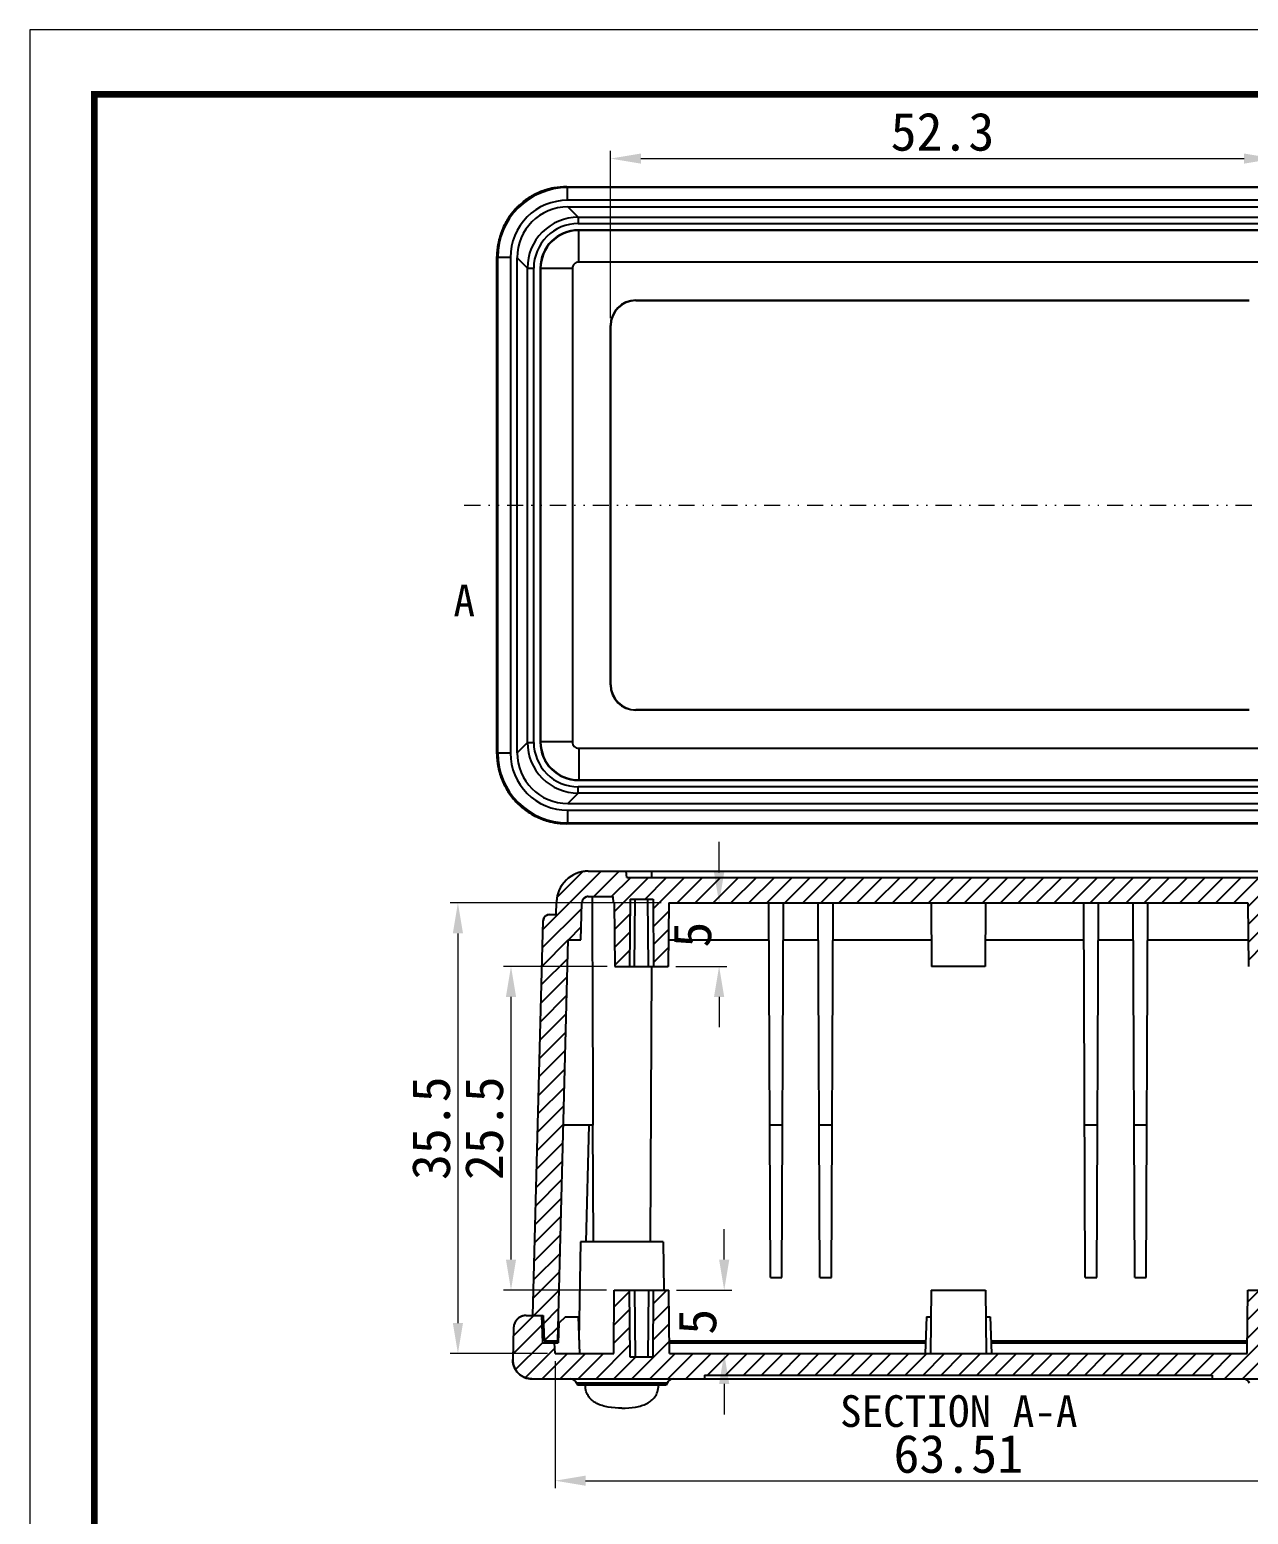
# Model space of a CAD drawing. Header units: millimetres. Extents: x 1779 to 2074, y -741 to -536.
# Drawn here: x 1778.9 to 1874.9, y -652.9 to -536 of the extents above; entities that cross this region are included whole.
import ezdxf
from ezdxf.enums import TextEntityAlignment as Align

# ---------------------------------------------------------------- set-up
doc = ezdxf.new("R2010")
doc.units = ezdxf.units.MM
doc.linetypes.add('DIVIDE', pattern=[31.75, 12.7, -6.35, 0, -6.35, 0, -6.35])
doc.layers.add('02___PRT_ALL_AXES', color=7, linetype='Continuous')
doc.layers.add('06___PRT_ALL_SURFS', color=7, linetype='Continuous')
for name, color, linetype, lineweight in [('dim', 82, 'Continuous', 9), ('from', 7, 'Continuous', 13), ('hatch', 56, 'Continuous', 9)]:
    doc.layers.add(name, color=color, linetype=linetype, lineweight=lineweight)
doc.styles.add('宋体', font='SimSun.ttf')
doc.styles.add('样式 1', font='')
doc.styles.get('样式 1').set_extended_font_data('KaiTi_GB2312')
doc.dimstyles.new('YanXiu', dxfattribs={"dimscale": 1.2, "dimtxt": 2.5, "dimasz": 2.2, "dimexe": 0.65, "dimexo": 0.65, "dimgap": 0.5, "dimtad": 1, "dimdsep": 46, "dimtxsty": '宋体', "dimcen": 0, "dimclrd": 3, "dimclre": 3, "dimclrt": 3, "dimazin": 2, "dimtfac": 1, "dimtofl": 0, "dimtmove": 0, "dimatfit": 3, "dimfxl": 1, "dimlwd": 5, "dimlwe": 5, "dimarcsym": 0})
pattern_1 = [(45, (1568.8355, -761.1561), (-0.7071068, 0.7071068), [])]

# ---------------------------------------------------------------- blocks, each defined once
blk = doc.blocks.new('*D4')
at = {"layer": 'Defpoints', "color": 0, "transparency": 16777216}
for p in [(1876.92, -546.13), (1824.62, -559.29), (1876.92, -559.29)]:
    blk.add_point(p, dxfattribs=at)
at = {"layer": 'dim', "color": 3, "lineweight": 5, "transparency": 16777216}
for p, q in [((1824.62, -558.69), (1824.62, -545.53)), ((1827.02, -546.13), (1874.52, -546.13)), ((1876.92, -558.69), (1876.92, -545.53))]:
    blk.add_line(p, q, dxfattribs=at)
at = {"layer": 'dim', "color": 3, "transparency": 16777216}
for points in [[(1827.02, -545.73), (1827.02, -546.53), (1824.62, -546.13)], [(1874.52, -545.73), (1874.52, -546.53), (1876.92, -546.13)]]:
    blk.add_solid(points, dxfattribs=at)
at = {"layer": 'dim', "color": 3, "transparency": 16777216, "insert": (1850.77, -544.03), "char_height": 3, "attachment_point": 5, "style": '宋体'}
blk.add_mtext('52.3', dxfattribs=at)
blk = doc.blocks.new('*D6')
at = {"layer": 'Defpoints', "color": 0, "transparency": 16777216}
for p in [(1829.22, -604.77), (1812.61, -640.27), (1820.27, -640.27)]:
    blk.add_point(p, dxfattribs=at)
at = {"layer": 'dim', "color": 3, "lineweight": 5, "transparency": 16777216}
for p, q in [((1828.62, -604.77), (1812.01, -604.77)), ((1812.61, -607.17), (1812.61, -637.87)), ((1819.67, -640.27), (1812.01, -640.27))]:
    blk.add_line(p, q, dxfattribs=at)
at = {"layer": 'dim', "color": 3, "transparency": 16777216}
for points in [[(1812.21, -607.17), (1813.01, -607.17), (1812.61, -604.77)], [(1812.21, -637.87), (1813.01, -637.87), (1812.61, -640.27)]]:
    blk.add_solid(points, dxfattribs=at)
at = {"layer": 'dim', "color": 3, "transparency": 16777216, "insert": (1810.51, -622.52), "char_height": 3, "attachment_point": 5, "rotation": 90, "style": '宋体'}
blk.add_mtext('35.5', dxfattribs=at)
blk = doc.blocks.new('*D7')
at = {"layer": 'Defpoints', "color": 0, "transparency": 16777216}
for p in [(1820.27, -640.27), (1883.78, -640.27), (1883.78, -650.29)]:
    blk.add_point(p, dxfattribs=at)
at = {"layer": 'dim', "color": 3, "lineweight": 5, "transparency": 16777216}
for p, q in [((1820.27, -640.87), (1820.27, -650.89)), ((1883.78, -640.87), (1883.78, -650.89)), ((1822.67, -650.29), (1881.38, -650.29))]:
    blk.add_line(p, q, dxfattribs=at)
at = {"layer": 'dim', "color": 3, "transparency": 16777216}
for points in [[(1822.67, -649.89), (1822.67, -650.69), (1820.27, -650.29)], [(1881.38, -649.89), (1881.38, -650.69), (1883.78, -650.29)]]:
    blk.add_solid(points, dxfattribs=at)
at = {"layer": 'dim', "color": 3, "transparency": 16777216, "insert": (1852.02, -648.19), "char_height": 3, "attachment_point": 5, "style": '宋体'}
blk.add_mtext('63.51', dxfattribs=at)
blk = doc.blocks.new('*D21')
at = {"layer": 'Defpoints', "color": 0, "transparency": 16777216}
for p in [(1829.22, -635.27), (1829.26, -640.27), (1833.58, -640.27)]:
    blk.add_point(p, dxfattribs=at)
at = {"layer": 'dim', "color": 3, "lineweight": 5, "transparency": 16777216}
for p, q in [((1833.58, -632.87), (1833.58, -630.47)), ((1829.82, -635.27), (1834.18, -635.27)), ((1829.86, -640.27), (1834.18, -640.27)), ((1833.58, -642.67), (1833.58, -645.07))]:
    blk.add_line(p, q, dxfattribs=at)
at = {"layer": 'dim', "color": 3, "transparency": 16777216}
for points in [[(1833.18, -632.87), (1833.98, -632.87), (1833.58, -635.27)], [(1833.18, -642.67), (1833.98, -642.67), (1833.58, -640.27)]]:
    blk.add_solid(points, dxfattribs=at)
at = {"layer": 'dim', "color": 3, "transparency": 16777216, "insert": (1831.48, -637.77), "char_height": 3, "attachment_point": 5, "rotation": 90, "style": '宋体'}
blk.add_mtext('5', dxfattribs=at)
blk = doc.blocks.new('*D22')
at = {"layer": 'Defpoints', "color": 0, "transparency": 16777216}
for p in [(1829.22, -604.77), (1833.18, -604.77), (1829.18, -609.77)]:
    blk.add_point(p, dxfattribs=at)
at = {"layer": 'dim', "color": 3, "lineweight": 5, "transparency": 16777216}
for p, q in [((1833.18, -602.37), (1833.18, -599.97)), ((1829.82, -604.77), (1833.78, -604.77)), ((1829.78, -609.77), (1833.78, -609.77)), ((1833.18, -612.17), (1833.18, -614.57))]:
    blk.add_line(p, q, dxfattribs=at)
at = {"layer": 'dim', "color": 3, "transparency": 16777216}
for points in [[(1832.78, -602.37), (1833.58, -602.37), (1833.18, -604.77)], [(1832.78, -612.17), (1833.58, -612.17), (1833.18, -609.77)]]:
    blk.add_solid(points, dxfattribs=at)
at = {"layer": 'dim', "color": 3, "transparency": 16777216, "insert": (1831.08, -607.27), "char_height": 3, "attachment_point": 5, "rotation": 90, "style": '宋体'}
blk.add_mtext('5', dxfattribs=at)
blk = doc.blocks.new('*D23')
at = {"layer": 'Defpoints', "color": 0, "transparency": 16777216}
for p in [(1824.96, -609.77), (1816.79, -635.27), (1824.92, -635.27)]:
    blk.add_point(p, dxfattribs=at)
at = {"layer": 'dim', "color": 3, "lineweight": 5, "transparency": 16777216}
for p, q in [((1824.37, -609.77), (1816.19, -609.77)), ((1816.79, -612.17), (1816.79, -632.87)), ((1824.32, -635.27), (1816.19, -635.27))]:
    blk.add_line(p, q, dxfattribs=at)
at = {"layer": 'dim', "color": 3, "transparency": 16777216}
for points in [[(1816.39, -612.17), (1817.19, -612.17), (1816.79, -609.77)], [(1816.39, -632.87), (1817.19, -632.87), (1816.79, -635.27)]]:
    blk.add_solid(points, dxfattribs=at)
at = {"layer": 'dim', "color": 3, "transparency": 16777216, "insert": (1814.69, -622.52), "char_height": 3, "attachment_point": 5, "rotation": 90, "style": '宋体'}
blk.add_mtext('25.5', dxfattribs=at)

msp = doc.modelspace()

# ---------------------------------------------------------------- hatches: boundary and pattern name
at = {"linetype": 'Continuous'}
h = msp.add_hatch(dxfattribs=at)
h.set_pattern_fill('DEFAULT__6', color=2, angle=45, style=0, pattern_type=0)
h.set_pattern_definition(pattern_1)
edge = h.paths.add_edge_path()
edge.add_line((1818.521, -637.27), (1819.322, -637.27))
edge.add_line((1818.521, -637.27), (1819.336, -606.166))
edge.add_spline(control_points=[(1819.336, -606.166), (1819.343, -605.879), (1819.549, -605.679), (1819.835, -605.679)], knot_values=[0, 0, 0, 0, 1, 1, 1, 1], weights=[1, 0.810868, 0.810868, 1], degree=3, periodic=0)
edge.add_line((1819.835, -605.679), (1820.349, -605.679))
edge.add_line((1820.349, -605.679), (1820.374, -604.705))
edge.add_spline(control_points=[(1822.873, -602.27), (1821.439, -602.27), (1820.412, -603.271), (1820.374, -604.705)], knot_values=[0, 0, 0, 0, 1, 1, 1, 1], weights=[1, 0.810868, 0.810868, 1], degree=3, periodic=0)
edge.add_line((1822.873, -602.27), (1825.873, -602.27))
edge.add_line((1825.9, -602.77), (1825.873, -602.27))
edge.add_line((1825.9, -602.77), (1878.143, -602.77))
edge.add_line((1878.143, -602.77), (1878.169, -602.27))
edge.add_line((1878.169, -602.27), (1881.169, -602.27))
edge.add_spline(control_points=[(1881.169, -602.27), (1882.603, -602.27), (1883.63, -603.271), (1883.668, -604.705)], knot_values=[0, 0, 0, 0, 1, 1, 1, 1], weights=[1, 0.810868, 0.810868, 1], degree=3, periodic=0)
edge.add_line((1883.694, -605.679), (1883.668, -604.705))
edge.add_line((1883.694, -605.679), (1884.207, -605.679))
edge.add_spline(control_points=[(1884.707, -606.166), (1884.699, -605.879), (1884.494, -605.679), (1884.207, -605.679)], knot_values=[0, 0, 0, 0, 1, 1, 1, 1], weights=[1, 0.810868, 0.810868, 1], degree=3, periodic=0)
edge.add_line((1885.521, -637.27), (1884.707, -606.166))
edge.add_line((1884.72, -637.27), (1885.521, -637.27))
edge.add_line((1884.72, -637.27), (1884.651, -639.27))
edge.add_line((1883.573, -639.27), (1884.651, -639.27))
edge.add_line((1883.573, -639.27), (1882.746, -607.679))
edge.add_line((1881.745, -607.679), (1882.746, -607.679))
edge.add_line((1881.745, -607.679), (1881.669, -604.757))
edge.add_spline(control_points=[(1881.169, -604.27), (1881.456, -604.27), (1881.661, -604.47), (1881.669, -604.757)], knot_values=[0, 0, 0, 0, 1, 1, 1, 1], weights=[1, 0.810868, 0.810868, 1], degree=3, periodic=0)
edge.add_line((1879.195, -604.27), (1881.169, -604.27))
edge.add_line((1879.169, -604.77), (1879.195, -604.27))
edge.add_line((1879.121, -604.77), (1879.169, -604.77))
edge.add_line((1879.121, -604.77), (1879.077, -609.77))
edge.add_line((1877.921, -609.77), (1879.077, -609.77))
edge.add_line((1877.875, -604.47), (1877.921, -609.77))
edge.add_line((1876.067, -604.47), (1877.875, -604.47))
edge.add_line((1876.067, -604.47), (1876.021, -609.77))
edge.add_line((1874.865, -609.77), (1876.021, -609.77))
edge.add_line((1874.821, -604.77), (1874.865, -609.77))
edge.add_line((1829.221, -604.77), (1874.821, -604.77))
edge.add_line((1829.221, -604.77), (1829.177, -609.77))
edge.add_line((1828.021, -609.77), (1829.177, -609.77))
edge.add_line((1827.975, -604.47), (1828.021, -609.77))
edge.add_line((1826.167, -604.47), (1827.975, -604.47))
edge.add_line((1826.167, -604.47), (1826.121, -609.77))
edge.add_line((1824.965, -609.77), (1826.121, -609.77))
edge.add_line((1824.921, -604.77), (1824.965, -609.77))
edge.add_line((1824.873, -604.77), (1824.921, -604.77))
edge.add_line((1824.873, -604.77), (1824.847, -604.27))
edge.add_line((1822.873, -604.27), (1824.847, -604.27))
edge.add_spline(control_points=[(1822.873, -604.27), (1822.587, -604.27), (1822.381, -604.47), (1822.374, -604.757)], knot_values=[0, 0, 0, 0, 1, 1, 1, 1], weights=[1, 0.810868, 0.810868, 1], degree=3, periodic=0)
edge.add_line((1822.297, -607.679), (1822.374, -604.757))
edge.add_line((1821.297, -607.679), (1822.297, -607.679))
edge.add_line((1820.469, -639.27), (1821.297, -607.679))
edge.add_line((1819.392, -639.27), (1820.469, -639.27))
edge.add_line((1819.322, -637.27), (1819.392, -639.27))
h = msp.add_hatch(dxfattribs=at)
h.set_pattern_fill('DEFAULT__7', color=2, angle=45, style=0, pattern_type=0)
h.set_pattern_definition(pattern_1)
edge = h.paths.add_edge_path()
edge.add_line((1817.995, -637.27), (1819.222, -637.27))
edge.add_line((1819.297, -639.42), (1819.222, -637.27))
edge.add_line((1819.297, -639.42), (1820.221, -639.42))
edge.add_line((1820.266, -640.27), (1820.221, -639.42))
edge.add_line((1820.266, -640.27), (1824.877, -640.27))
edge.add_line((1824.877, -640.27), (1824.921, -635.27))
edge.add_line((1824.921, -635.27), (1826.121, -635.27))
edge.add_line((1826.167, -640.57), (1826.121, -635.27))
edge.add_line((1827.975, -640.57), (1826.167, -640.57))
edge.add_line((1827.975, -640.57), (1828.021, -635.27))
edge.add_line((1828.021, -635.27), (1829.221, -635.27))
edge.add_line((1829.265, -640.27), (1829.221, -635.27))
edge.add_line((1829.265, -640.27), (1874.777, -640.27))
edge.add_line((1874.777, -640.27), (1874.821, -635.27))
edge.add_line((1874.821, -635.27), (1876.021, -635.27))
edge.add_line((1876.067, -640.57), (1876.021, -635.27))
edge.add_line((1877.875, -640.57), (1876.067, -640.57))
edge.add_line((1877.875, -640.57), (1877.921, -635.27))
edge.add_line((1877.921, -635.27), (1879.121, -635.27))
edge.add_line((1879.165, -640.27), (1879.121, -635.27))
edge.add_line((1879.165, -640.27), (1883.777, -640.27))
edge.add_line((1883.777, -640.27), (1883.821, -639.42))
edge.add_line((1883.821, -639.42), (1884.746, -639.42))
edge.add_line((1884.746, -639.42), (1884.821, -637.27))
edge.add_line((1884.821, -637.27), (1886.047, -637.27))
edge.add_spline(control_points=[(1886.047, -637.27), (1886.621, -637.27), (1887.032, -637.671), (1887.047, -638.244)], knot_values=[0, 0, 0, 0, 1, 1, 1, 1], weights=[1, 0.810868, 0.810868, 1], degree=3, periodic=0)
edge.add_line((1887.047, -638.244), (1887.112, -640.731))
edge.add_spline(control_points=[(1885.612, -642.27), (1886.509, -642.27), (1887.135, -641.628), (1887.112, -640.731)], knot_values=[0, 0, 0, 0, 1, 1, 1, 1], weights=[1, 0.798527, 0.798527, 1], degree=3, periodic=0)
edge.add_line((1872.021, -642.27), (1885.612, -642.27))
edge.add_line((1872.005, -641.97), (1872.021, -642.27))
edge.add_line((1832.037, -641.97), (1872.005, -641.97))
edge.add_line((1832.037, -641.97), (1832.021, -642.27))
edge.add_line((1818.43, -642.27), (1832.021, -642.27))
edge.add_spline(control_points=[(1818.43, -642.27), (1817.533, -642.27), (1816.907, -641.628), (1816.93, -640.731)], knot_values=[0, 0, 0, 0, 1, 1, 1, 1], weights=[1, 0.798527, 0.798527, 1], degree=3, periodic=0)
edge.add_line((1816.996, -638.244), (1816.93, -640.731))
edge.add_spline(control_points=[(1817.995, -637.27), (1817.422, -637.27), (1817.011, -637.671), (1816.996, -638.244)], knot_values=[0, 0, 0, 0, 1, 1, 1, 1], weights=[1, 0.810868, 0.810868, 1], degree=3, periodic=0)

# ---------------------------------------------------------------- linework, layer by layer
at = {"color": 7, "linetype": 'Continuous'}
for p, q in [((1821.177, -548.347), (1880.362, -548.347)), ((1821.177, -548.347), (1821.177, -548.348)), ((1821.177, -548.348), (1880.362, -548.348)), ((1821.242, -548.413), (1821.177, -548.348)), ((1880.297, -548.413), (1821.242, -548.413)), ((1821.242, -549.412), (1821.242, -548.413)), ((1880.297, -549.412), (1821.242, -549.412)), ((1821.268, -549.938), (1880.271, -549.938)), ((1822.083, -550.753), (1821.268, -549.938)), ((1822.083, -550.753), (1879.456, -550.753)), ((1822.083, -550.753), (1822.083, -551.253)), ((1822.083, -551.253), (1879.456, -551.253)), ((1879.443, -551.766), (1822.096, -551.766)), ((1822.122, -551.791), (1822.096, -551.766)), ((1815.678, -553.846), (1815.679, -553.846)), ((1815.678, -593.031), (1815.678, -553.846)), ((1815.744, -553.911), (1815.679, -553.846)), ((1815.679, -593.031), (1815.679, -553.846)), ((1816.744, -553.911), (1815.744, -553.911)), ((1815.744, -592.966), (1815.744, -553.911)), ((1816.744, -553.911), (1816.744, -592.966)), ((1818.084, -554.751), (1817.27, -553.937)), ((1817.27, -592.94), (1817.27, -553.937)), ((1818.084, -554.751), (1818.584, -554.751)), ((1818.084, -592.125), (1818.084, -554.751)), ((1818.584, -592.125), (1818.584, -554.751)), ((1819.123, -554.791), (1819.097, -554.765)), ((1819.097, -554.765), (1819.097, -592.112)), ((1826.622, -557.291), (1874.917, -557.291)), ((1826.622, -557.317), (1826.622, -557.291)), ((1826.622, -557.317), (1874.917, -557.317)), ((1824.648, -559.291), (1824.622, -559.291)), ((1824.622, -587.586), (1824.622, -559.291)), ((1824.648, -587.586), (1824.648, -559.291)), ((1824.648, -587.586), (1824.622, -587.586)), ((1874.917, -589.56), (1826.622, -589.56)), ((1826.622, -589.56), (1826.622, -589.586)), ((1874.917, -589.586), (1826.622, -589.586)), ((1815.744, -592.966), (1815.679, -593.031)), ((1816.744, -592.966), (1815.744, -592.966)), ((1818.084, -592.125), (1817.27, -592.94)), ((1818.084, -592.125), (1818.584, -592.125)), ((1819.123, -592.086), (1819.097, -592.112)), ((1815.678, -593.031), (1815.679, -593.031)), ((1822.122, -595.085), (1822.096, -595.111)), ((1822.096, -595.111), (1879.443, -595.111)), ((1822.083, -596.124), (1821.268, -596.938)), ((1879.456, -595.624), (1822.083, -595.624)), ((1822.083, -596.124), (1822.083, -595.624)), ((1879.456, -596.124), (1822.083, -596.124)), ((1821.242, -597.464), (1880.297, -597.464)), ((1821.242, -597.464), (1821.242, -598.464)), ((1821.268, -596.938), (1880.271, -596.938)), ((1821.242, -598.464), (1821.177, -598.529)), ((1880.362, -598.529), (1821.177, -598.529)), ((1880.362, -598.529), (1821.177, -598.529)), ((1821.177, -598.529), (1821.177, -598.529)), ((1821.242, -598.464), (1880.297, -598.464)), ((1822.873, -602.27), (1881.169, -602.27)), ((1822.873, -602.27), (1825.873, -602.27)), ((1825.9, -602.77), (1825.873, -602.27)), ((1825.9, -602.77), (1825.873, -602.27)), ((1827.873, -602.77), (1827.873, -602.27)), ((1825.9, -602.77), (1878.143, -602.77)), ((1825.9, -602.77), (1878.143, -602.77)), ((1822.873, -604.27), (1824.847, -604.27)), ((1822.873, -604.27), (1824.847, -604.27)), ((1824.873, -604.77), (1824.847, -604.27)), ((1824.873, -604.77), (1824.847, -604.27)), ((1826.167, -604.47), (1826.121, -609.77)), ((1826.167, -604.47), (1826.121, -609.77)), ((1826.167, -604.47), (1827.975, -604.47)), ((1826.167, -604.47), (1827.975, -604.47)), ((1826.521, -609.77), (1826.567, -604.47)), ((1827.621, -609.77), (1827.575, -604.47)), ((1827.975, -604.47), (1828.021, -609.77)), ((1827.975, -604.47), (1828.021, -609.77)), ((1819.835, -605.679), (1820.349, -605.679)), ((1819.835, -605.679), (1820.349, -605.679)), ((1820.349, -605.679), (1820.374, -604.705)), ((1820.349, -605.679), (1820.374, -604.705)), ((1822.297, -607.679), (1822.374, -604.757)), ((1822.297, -607.679), (1822.374, -604.757)), ((1824.873, -604.77), (1824.921, -604.77)), ((1824.873, -604.77), (1824.921, -604.77)), ((1824.921, -604.77), (1824.965, -609.77)), ((1824.921, -604.77), (1824.965, -609.77)), ((1829.221, -604.77), (1829.177, -609.77)), ((1829.221, -604.77), (1829.177, -609.77)), ((1829.221, -604.77), (1874.821, -604.77)), ((1829.221, -604.77), (1874.821, -604.77)), ((1837.221, -634.27), (1837.092, -604.77)), ((1838.121, -634.27), (1838.25, -604.77)), ((1841.121, -634.27), (1840.992, -604.77)), ((1842.021, -634.27), (1842.15, -604.77)), ((1849.871, -604.77), (1849.915, -609.77)), ((1854.171, -604.77), (1854.127, -609.77)), ((1862.021, -634.27), (1861.892, -604.77)), ((1862.921, -634.27), (1863.05, -604.77)), ((1865.921, -634.27), (1865.792, -604.77)), ((1866.821, -634.27), (1866.95, -604.77)), ((1874.821, -604.77), (1874.865, -609.77)), ((1874.821, -604.77), (1874.865, -609.77)), ((1818.521, -637.27), (1819.336, -606.166)), ((1818.521, -637.27), (1819.336, -606.166)), ((1820.469, -639.27), (1821.297, -607.679)), ((1820.469, -639.27), (1821.297, -607.679)), ((1821.297, -607.679), (1822.297, -607.679)), ((1821.297, -607.679), (1822.297, -607.679)), ((1829.196, -607.679), (1837.105, -607.679)), ((1838.237, -607.679), (1841.005, -607.679)), ((1842.137, -607.679), (1849.896, -607.679)), ((1854.146, -607.679), (1861.905, -607.679)), ((1863.037, -607.679), (1865.805, -607.679)), ((1866.937, -607.679), (1874.846, -607.679)), ((1824.965, -609.77), (1829.177, -609.77)), ((1824.965, -609.77), (1826.121, -609.77)), ((1827.775, -631.47), (1827.889, -609.77)), ((1828.021, -609.77), (1829.177, -609.77)), ((1854.127, -609.77), (1849.915, -609.77)), ((1823.246, -622.27), (1820.915, -622.27)), ((1822.914, -622.27), (1822.673, -631.47)), ((1823.219, -622.27), (1823.267, -631.47)), ((1838.173, -622.27), (1837.169, -622.27)), ((1842.073, -622.27), (1841.069, -622.27)), ((1862.973, -622.27), (1861.969, -622.27)), ((1866.873, -622.27), (1865.869, -622.27)), ((1822.271, -631.47), (1822.136, -639.223)), ((1828.771, -631.47), (1822.271, -631.47)), ((1828.771, -631.47), (1828.837, -635.27)), ((1837.221, -634.27), (1838.121, -634.27)), ((1841.121, -634.27), (1842.021, -634.27)), ((1862.021, -634.27), (1862.921, -634.27)), ((1865.921, -634.27), (1866.821, -634.27)), ((1824.877, -640.27), (1824.921, -635.27)), ((1824.877, -640.27), (1824.921, -635.27)), ((1824.921, -635.27), (1829.221, -635.27)), ((1824.921, -635.27), (1826.121, -635.27)), ((1826.167, -640.57), (1826.121, -635.27)), ((1826.167, -640.57), (1826.121, -635.27)), ((1826.521, -635.27), (1826.567, -640.57)), ((1827.621, -635.27), (1827.575, -640.57)), ((1827.975, -640.57), (1828.021, -635.27)), ((1827.975, -640.57), (1828.021, -635.27)), ((1828.021, -635.27), (1829.221, -635.27)), ((1829.265, -640.27), (1829.221, -635.27)), ((1829.265, -640.27), (1829.221, -635.27)), ((1849.871, -635.27), (1849.827, -640.27)), ((1849.871, -635.27), (1854.171, -635.27)), ((1854.171, -635.27), (1854.215, -640.27)), ((1874.777, -640.27), (1874.821, -635.27)), ((1874.777, -640.27), (1874.821, -635.27)), ((1874.821, -635.27), (1879.121, -635.27)), ((1874.821, -635.27), (1876.021, -635.27)), ((1817.995, -637.27), (1819.322, -637.27)), ((1817.995, -637.27), (1819.222, -637.27)), ((1818.521, -637.27), (1819.322, -637.27)), ((1819.297, -639.42), (1819.222, -637.27)), ((1819.297, -639.42), (1819.222, -637.27)), ((1819.322, -637.27), (1819.392, -639.27)), ((1819.322, -637.27), (1819.392, -639.27)), ((1821.071, -637.37), (1820.554, -637.87)), ((1821.071, -637.37), (1822.071, -637.37)), ((1822.071, -637.37), (1822.172, -640.27)), ((1849.521, -637.37), (1849.42, -640.27)), ((1849.521, -637.37), (1849.853, -637.37)), ((1854.189, -637.37), (1854.521, -637.37)), ((1854.521, -637.37), (1854.622, -640.27)), ((1816.996, -638.244), (1816.93, -640.731)), ((1816.996, -638.244), (1816.93, -640.731)), ((1820.554, -637.87), (1820.5, -639.42)), ((1819.297, -639.42), (1820.5, -639.42)), ((1819.297, -639.42), (1820.221, -639.42)), ((1819.392, -639.27), (1820.505, -639.27)), ((1819.392, -639.27), (1820.469, -639.27)), ((1820.266, -640.27), (1820.221, -639.42)), ((1820.266, -640.27), (1820.221, -639.42)), ((1829.256, -639.27), (1849.455, -639.27)), ((1829.257, -639.42), (1849.45, -639.42)), ((1854.587, -639.27), (1874.786, -639.27)), ((1854.593, -639.42), (1874.785, -639.42)), ((1820.266, -640.27), (1824.877, -640.27)), ((1820.266, -640.27), (1824.877, -640.27)), ((1827.975, -640.57), (1826.167, -640.57)), ((1827.975, -640.57), (1826.167, -640.57)), ((1829.265, -640.27), (1874.777, -640.27)), ((1829.265, -640.27), (1874.777, -640.27)), ((1832.037, -641.97), (1832.021, -642.27)), ((1832.037, -641.97), (1832.021, -642.27)), ((1832.037, -641.97), (1872.005, -641.97)), ((1832.037, -641.97), (1872.005, -641.97)), ((1872.005, -641.97), (1872.021, -642.27)), ((1872.005, -641.97), (1872.021, -642.27)), ((1818.43, -642.27), (1885.612, -642.27)), ((1818.43, -642.27), (1832.021, -642.27)), ((1829.083, -642.599), (1821.959, -642.599)), ((1821.959, -642.599), (1822.021, -642.77)), ((1829.021, -642.77), (1822.021, -642.77)), ((1829.083, -642.599), (1829.021, -642.77)), ((1872.021, -642.27), (1885.612, -642.27))]:
    msp.add_line(p, q, dxfattribs=at)
for points in [[(1821.177, -548.347), (1820.233, -548.429), (1819.152, -548.734), (1818.154, -549.252), (1817.282, -549.964), (1816.574, -550.838), (1816.059, -551.837), (1815.757, -552.918), (1815.678, -553.846)], [(1815.678, -593.031), (1815.76, -593.975), (1816.065, -595.056), (1816.584, -596.054), (1817.295, -596.925), (1818.169, -597.634), (1819.168, -598.149), (1820.249, -598.451), (1821.177, -598.529)]]:
    msp.add_lwpolyline(points, dxfattribs=at)
for centre, radius, start, end in [((1821.242, -553.911), 5.498, 90.00216, 179.99784), ((1821.175, -553.836), 5.488, 100.59434, 107.11149), ((1821.179, -553.861), 5.513, 90.02354, 100.58975), ((1821.242, -553.91), 4.498, 89.99219, 180.00781), ((1821.177, -553.845), 5.497, 123.59893, 134.60344), ((1821.177, -553.846), 5.498, 119.1104, 123.5965), ((1821.178, -553.846), 5.498, 112.10102, 119.1172), ((1821.178, -553.846), 5.499, 107.10559, 112.09912), ((1821.179, -553.846), 5.5, 146.49884, 151.28736), ((1821.175, -553.844), 5.495, 138.39357, 146.49613), ((1821.171, -553.84), 5.49, 134.6014, 138.40213), ((1822.083, -554.751), 3.999, 89.99903, 180.00097), ((1821.178, -553.846), 5.499, 157.99302, 163.10665), ((1821.177, -553.846), 5.498, 151.28061, 157.99111), ((1822.082, -554.751), 3.498, 89.99222, 180.00778), ((1821.194, -553.848), 5.515, 169.49987, 179.97909), ((1821.167, -553.844), 5.487, 163.10092, 169.4951), ((1826.622, -559.291), 2, 90, 180), ((1826.622, -559.291), 1.974, 90, 180), ((1826.622, -587.586), 2, 180, 270), ((1826.622, -587.586), 1.974, 180, 270), ((1821.242, -592.965), 5.498, 180.00215, 269.99785), ((1821.242, -592.966), 4.498, 179.99218, 270.00782), ((1822.083, -592.125), 3.999, 179.99903, 270.00097), ((1822.082, -592.126), 3.498, 179.99221, 270.00779), ((1821.192, -593.029), 5.513, 180.02354, 190.58975), ((1821.168, -593.033), 5.488, 190.59434, 197.11149), ((1821.178, -593.03), 5.499, 197.10559, 202.09912), ((1821.177, -593.03), 5.498, 202.10102, 209.1172), ((1821.177, -593.031), 5.498, 209.1104, 213.5965), ((1821.177, -593.031), 5.497, 213.59893, 224.60344), ((1821.171, -593.037), 5.49, 224.6014, 228.40213), ((1821.176, -593.033), 5.495, 228.39357, 236.49613), ((1821.178, -593.029), 5.5, 236.49884, 241.28736), ((1821.178, -593.031), 5.498, 241.28061, 247.99111), ((1821.178, -593.03), 5.499, 247.99302, 253.10665), ((1821.175, -593.041), 5.487, 253.10092, 259.4951), ((1821.179, -593.014), 5.515, 259.49987, 269.97909), ((1822.873, -604.77), 2.5, 90, 178.5), ((1822.873, -604.77), 0.5, 90, 178.5), ((1819.835, -606.179), 0.5, 90, 178.5), ((1817.995, -638.27), 1, 90, 178.5), ((1818.43, -640.77), 1.5, 178.5, 270), ((1821.489, -642.77), 0.5, 20, 90), ((1829.553, -642.77), 0.5, 90, 160), ((1874.489, -642.77), 0.5, 20, 90)]:
    msp.add_arc(centre, radius, start, end, dxfattribs=at)
for centre, major_axis, ratio, start_param, end_param in [((1821.271, -553.94), (2.83, -2.83), 0.999315, 2.3565371, 3.9266482), ((1822.098, -554.767), (2.123, -2.123), 0.999315, 2.3565371, 3.9266482), ((1821.271, -592.937), (2.83, 2.83), 0.999315, 2.3565371, 3.9266482), ((1822.098, -592.11), (2.123, 2.123), 0.999315, -3.9266482, -2.3565371), ((1825.521, -437.608), (0, 374.62), 0.0069816, -4.2513446, -4.1969322)]:
    msp.add_ellipse(centre, major_axis=major_axis, ratio=ratio, start_param=start_param, end_param=end_param, dxfattribs=at)
for points, start_tangent, end_tangent in [([(1822.873, -602.27), (1822.846, -602.27), (1822.819, -602.271), (1822.791, -602.272), (1822.763, -602.273), (1822.736, -602.274), (1822.708, -602.276), (1822.68, -602.278), (1822.652, -602.28), (1822.624, -602.283), (1822.595, -602.286), (1822.567, -602.289), (1822.539, -602.293), (1822.51, -602.297), (1822.482, -602.301), (1822.453, -602.306), (1822.425, -602.311), (1822.396, -602.316), (1822.368, -602.322), (1822.339, -602.328), (1822.31, -602.335), (1822.282, -602.341), (1822.253, -602.349), (1822.224, -602.356), (1822.195, -602.364), (1822.167, -602.372), (1822.138, -602.381), (1822.109, -602.39), (1822.081, -602.399), (1822.052, -602.409), (1822.023, -602.419), (1821.995, -602.43), (1821.967, -602.441), (1821.938, -602.452), (1821.91, -602.463), (1821.882, -602.475), (1821.853, -602.488), (1821.825, -602.501), (1821.797, -602.514), (1821.77, -602.527), (1821.742, -602.541), (1821.714, -602.555), (1821.687, -602.57), (1821.659, -602.585), (1821.632, -602.6), (1821.605, -602.616), (1821.578, -602.632), (1821.551, -602.648), (1821.525, -602.665), (1821.498, -602.682), (1821.472, -602.7), (1821.446, -602.718), (1821.42, -602.736), (1821.395, -602.754), (1821.37, -602.773), (1821.344, -602.792), (1821.319, -602.812), (1821.295, -602.832), (1821.27, -602.852), (1821.246, -602.872), (1821.222, -602.893), (1821.198, -602.914), (1821.175, -602.936), (1821.152, -602.958), (1821.129, -602.98), (1821.106, -603.002), (1821.084, -603.024), (1821.062, -603.047), (1821.04, -603.07), (1821.019, -603.094), (1820.998, -603.118), (1820.977, -603.141), (1820.956, -603.166), (1820.936, -603.19), (1820.916, -603.215), (1820.897, -603.24), (1820.878, -603.265), (1820.859, -603.29), (1820.84, -603.315), (1820.822, -603.341), (1820.804, -603.367), (1820.787, -603.393), (1820.77, -603.42), (1820.753, -603.446), (1820.736, -603.473), (1820.72, -603.499), (1820.705, -603.526), (1820.689, -603.553), (1820.674, -603.581), (1820.66, -603.608), (1820.646, -603.636), (1820.632, -603.663), (1820.618, -603.691), (1820.605, -603.719), (1820.593, -603.747), (1820.58, -603.775), (1820.568, -603.803), (1820.557, -603.831), (1820.545, -603.859), (1820.534, -603.887), (1820.524, -603.916), (1820.514, -603.944), (1820.504, -603.973), (1820.495, -604.001), (1820.486, -604.03), (1820.477, -604.058), (1820.469, -604.087), (1820.461, -604.115), (1820.453, -604.144), (1820.446, -604.172), (1820.439, -604.201), (1820.433, -604.229), (1820.426, -604.258), (1820.421, -604.286), (1820.415, -604.314), (1820.41, -604.343), (1820.405, -604.371), (1820.401, -604.399), (1820.397, -604.427), (1820.393, -604.456), (1820.39, -604.484), (1820.387, -604.512), (1820.384, -604.539), (1820.382, -604.567), (1820.38, -604.595), (1820.378, -604.623), (1820.376, -604.65), (1820.375, -604.678), (1820.374, -604.705)], (-1, 0), (-0.0261769, -0.9996573)), ([(1822.873, -604.27), (1822.868, -604.27), (1822.862, -604.27), (1822.857, -604.271), (1822.851, -604.271), (1822.846, -604.271), (1822.84, -604.271), (1822.835, -604.272), (1822.829, -604.272), (1822.823, -604.273), (1822.818, -604.273), (1822.812, -604.274), (1822.806, -604.275), (1822.801, -604.276), (1822.795, -604.276), (1822.789, -604.277), (1822.784, -604.278), (1822.778, -604.279), (1822.772, -604.281), (1822.766, -604.282), (1822.761, -604.283), (1822.755, -604.284), (1822.749, -604.286), (1822.744, -604.287), (1822.738, -604.289), (1822.732, -604.291), (1822.726, -604.292), (1822.721, -604.294), (1822.715, -604.296), (1822.709, -604.298), (1822.703, -604.3), (1822.698, -604.302), (1822.692, -604.304), (1822.686, -604.307), (1822.681, -604.309), (1822.675, -604.311), (1822.669, -604.314), (1822.664, -604.316), (1822.658, -604.319), (1822.653, -604.322), (1822.647, -604.324), (1822.642, -604.327), (1822.636, -604.33), (1822.631, -604.333), (1822.625, -604.336), (1822.62, -604.339), (1822.614, -604.343), (1822.609, -604.346), (1822.604, -604.349), (1822.598, -604.353), (1822.593, -604.356), (1822.588, -604.36), (1822.583, -604.363), (1822.578, -604.367), (1822.573, -604.371), (1822.568, -604.375), (1822.563, -604.379), (1822.558, -604.383), (1822.553, -604.387), (1822.548, -604.391), (1822.543, -604.395), (1822.538, -604.399), (1822.534, -604.403), (1822.529, -604.408), (1822.524, -604.412), (1822.52, -604.417), (1822.515, -604.421), (1822.511, -604.426), (1822.507, -604.43), (1822.502, -604.435), (1822.498, -604.44), (1822.494, -604.445), (1822.49, -604.449), (1822.486, -604.454), (1822.482, -604.459), (1822.478, -604.464), (1822.474, -604.469), (1822.47, -604.474), (1822.467, -604.479), (1822.463, -604.484), (1822.46, -604.49), (1822.456, -604.495), (1822.453, -604.5), (1822.449, -604.505), (1822.446, -604.511), (1822.443, -604.516), (1822.44, -604.522), (1822.437, -604.527), (1822.434, -604.532), (1822.431, -604.538), (1822.428, -604.543), (1822.425, -604.549), (1822.422, -604.554), (1822.42, -604.56), (1822.417, -604.566), (1822.415, -604.571), (1822.412, -604.577), (1822.41, -604.582), (1822.408, -604.588), (1822.406, -604.594), (1822.403, -604.599), (1822.401, -604.605), (1822.399, -604.611), (1822.398, -604.616), (1822.396, -604.622), (1822.394, -604.628), (1822.392, -604.634), (1822.391, -604.639), (1822.389, -604.645), (1822.388, -604.651), (1822.387, -604.656), (1822.385, -604.662), (1822.384, -604.668), (1822.383, -604.673), (1822.382, -604.679), (1822.381, -604.685), (1822.38, -604.69), (1822.379, -604.696), (1822.378, -604.702), (1822.377, -604.707), (1822.377, -604.713), (1822.376, -604.719), (1822.375, -604.724), (1822.375, -604.73), (1822.375, -604.735), (1822.374, -604.741), (1822.374, -604.746), (1822.374, -604.752), (1822.374, -604.757)], (-1, 0), (-0.0261769, -0.9996573)), ([(1819.336, -606.166), (1819.336, -606.16), (1819.336, -606.155), (1819.336, -606.149), (1819.337, -606.144), (1819.337, -606.138), (1819.338, -606.132), (1819.338, -606.127), (1819.339, -606.121), (1819.339, -606.116), (1819.34, -606.11), (1819.341, -606.104), (1819.342, -606.099), (1819.343, -606.093), (1819.344, -606.087), (1819.345, -606.082), (1819.346, -606.076), (1819.347, -606.07), (1819.349, -606.065), (1819.35, -606.059), (1819.351, -606.053), (1819.353, -606.048), (1819.355, -606.042), (1819.356, -606.036), (1819.358, -606.031), (1819.36, -606.025), (1819.362, -606.019), (1819.364, -606.013), (1819.366, -606.008), (1819.368, -606.002), (1819.37, -605.996), (1819.372, -605.991), (1819.374, -605.985), (1819.377, -605.98), (1819.379, -605.974), (1819.382, -605.968), (1819.384, -605.963), (1819.387, -605.957), (1819.39, -605.952), (1819.393, -605.946), (1819.396, -605.941), (1819.399, -605.935), (1819.402, -605.93), (1819.405, -605.924), (1819.408, -605.919), (1819.411, -605.914), (1819.415, -605.909), (1819.418, -605.903), (1819.422, -605.898), (1819.425, -605.893), (1819.429, -605.888), (1819.433, -605.883), (1819.436, -605.878), (1819.44, -605.873), (1819.444, -605.868), (1819.448, -605.863), (1819.452, -605.858), (1819.456, -605.853), (1819.46, -605.848), (1819.465, -605.843), (1819.469, -605.839), (1819.473, -605.834), (1819.478, -605.829), (1819.482, -605.825), (1819.487, -605.821), (1819.491, -605.816), (1819.496, -605.812), (1819.5, -605.807), (1819.505, -605.803), (1819.51, -605.799), (1819.515, -605.795), (1819.52, -605.791), (1819.525, -605.787), (1819.53, -605.783), (1819.535, -605.779), (1819.54, -605.775), (1819.545, -605.772), (1819.55, -605.768), (1819.555, -605.765), (1819.56, -605.761), (1819.566, -605.758), (1819.571, -605.754), (1819.576, -605.751), (1819.582, -605.748), (1819.587, -605.745), (1819.593, -605.742), (1819.598, -605.739), (1819.604, -605.736), (1819.609, -605.733), (1819.615, -605.73), (1819.62, -605.727), (1819.626, -605.725), (1819.631, -605.722), (1819.637, -605.72), (1819.643, -605.717), (1819.648, -605.715), (1819.654, -605.713), (1819.66, -605.711), (1819.665, -605.708), (1819.671, -605.706), (1819.677, -605.704), (1819.683, -605.703), (1819.688, -605.701), (1819.694, -605.699), (1819.7, -605.697), (1819.706, -605.696), (1819.711, -605.694), (1819.717, -605.693), (1819.723, -605.692), (1819.729, -605.69), (1819.734, -605.689), (1819.74, -605.688), (1819.746, -605.687), (1819.751, -605.686), (1819.757, -605.685), (1819.763, -605.684), (1819.769, -605.683), (1819.774, -605.682), (1819.78, -605.682), (1819.786, -605.681), (1819.791, -605.681), (1819.797, -605.68), (1819.802, -605.68), (1819.808, -605.679), (1819.813, -605.679), (1819.819, -605.679), (1819.825, -605.679), (1819.83, -605.679), (1819.835, -605.679)], (0.0261769, 0.9996573), (1, 0)), ([(1817.995, -637.27), (1817.984, -637.27), (1817.973, -637.271), (1817.962, -637.271), (1817.951, -637.271), (1817.94, -637.272), (1817.929, -637.272), (1817.918, -637.273), (1817.907, -637.274), (1817.895, -637.275), (1817.884, -637.276), (1817.873, -637.278), (1817.861, -637.279), (1817.85, -637.281), (1817.839, -637.283), (1817.827, -637.284), (1817.816, -637.287), (1817.804, -637.289), (1817.793, -637.291), (1817.782, -637.293), (1817.77, -637.296), (1817.759, -637.299), (1817.747, -637.302), (1817.736, -637.305), (1817.724, -637.308), (1817.713, -637.311), (1817.701, -637.315), (1817.69, -637.318), (1817.678, -637.322), (1817.667, -637.326), (1817.655, -637.33), (1817.644, -637.334), (1817.633, -637.338), (1817.621, -637.343), (1817.61, -637.348), (1817.599, -637.352), (1817.587, -637.357), (1817.576, -637.362), (1817.565, -637.368), (1817.554, -637.373), (1817.543, -637.379), (1817.532, -637.384), (1817.521, -637.39), (1817.51, -637.396), (1817.499, -637.402), (1817.488, -637.409), (1817.477, -637.415), (1817.467, -637.422), (1817.456, -637.428), (1817.445, -637.435), (1817.435, -637.442), (1817.424, -637.449), (1817.414, -637.456), (1817.404, -637.464), (1817.394, -637.471), (1817.384, -637.479), (1817.374, -637.487), (1817.364, -637.495), (1817.354, -637.503), (1817.344, -637.511), (1817.335, -637.519), (1817.325, -637.528), (1817.316, -637.536), (1817.307, -637.545), (1817.297, -637.554), (1817.288, -637.563), (1817.28, -637.572), (1817.271, -637.581), (1817.262, -637.59), (1817.253, -637.6), (1817.245, -637.609), (1817.237, -637.619), (1817.228, -637.628), (1817.22, -637.638), (1817.212, -637.648), (1817.205, -637.658), (1817.197, -637.668), (1817.189, -637.678), (1817.182, -637.688), (1817.175, -637.699), (1817.168, -637.709), (1817.161, -637.719), (1817.154, -637.73), (1817.147, -637.741), (1817.141, -637.751), (1817.134, -637.762), (1817.128, -637.773), (1817.122, -637.784), (1817.116, -637.794), (1817.11, -637.805), (1817.104, -637.816), (1817.099, -637.827), (1817.093, -637.839), (1817.088, -637.85), (1817.083, -637.861), (1817.078, -637.872), (1817.073, -637.883), (1817.069, -637.895), (1817.064, -637.906), (1817.06, -637.917), (1817.056, -637.928), (1817.051, -637.94), (1817.048, -637.951), (1817.044, -637.963), (1817.04, -637.974), (1817.037, -637.985), (1817.033, -637.997), (1817.03, -638.008), (1817.027, -638.02), (1817.024, -638.031), (1817.022, -638.042), (1817.019, -638.054), (1817.017, -638.065), (1817.014, -638.077), (1817.012, -638.088), (1817.01, -638.099), (1817.008, -638.111), (1817.006, -638.122), (1817.005, -638.133), (1817.003, -638.144), (1817.002, -638.156), (1817.001, -638.167), (1817, -638.178), (1816.999, -638.189), (1816.998, -638.2), (1816.997, -638.211), (1816.996, -638.222), (1816.996, -638.233), (1816.996, -638.244)], (-1, 0), (-0.0261769, -0.9996573)), ([(1818.43, -642.27), (1818.413, -642.27), (1818.396, -642.27), (1818.379, -642.269), (1818.362, -642.269), (1818.345, -642.268), (1818.328, -642.267), (1818.311, -642.266), (1818.293, -642.264), (1818.276, -642.262), (1818.259, -642.26), (1818.241, -642.258), (1818.224, -642.256), (1818.206, -642.253), (1818.188, -642.251), (1818.171, -642.248), (1818.153, -642.245), (1818.136, -642.241), (1818.118, -642.237), (1818.1, -642.234), (1818.082, -642.229), (1818.065, -642.225), (1818.047, -642.221), (1818.029, -642.216), (1818.011, -642.211), (1817.994, -642.205), (1817.976, -642.2), (1817.958, -642.194), (1817.94, -642.188), (1817.923, -642.182), (1817.905, -642.175), (1817.887, -642.169), (1817.87, -642.162), (1817.852, -642.155), (1817.835, -642.147), (1817.817, -642.139), (1817.8, -642.132), (1817.783, -642.123), (1817.765, -642.115), (1817.748, -642.106), (1817.731, -642.098), (1817.714, -642.088), (1817.697, -642.079), (1817.68, -642.069), (1817.664, -642.06), (1817.647, -642.05), (1817.63, -642.039), (1817.614, -642.029), (1817.598, -642.018), (1817.581, -642.007), (1817.565, -641.996), (1817.549, -641.985), (1817.533, -641.973), (1817.518, -641.961), (1817.502, -641.949), (1817.487, -641.937), (1817.472, -641.924), (1817.456, -641.911), (1817.442, -641.899), (1817.427, -641.885), (1817.412, -641.872), (1817.398, -641.859), (1817.383, -641.845), (1817.369, -641.831), (1817.356, -641.817), (1817.342, -641.803), (1817.328, -641.788), (1817.315, -641.774), (1817.302, -641.759), (1817.289, -641.744), (1817.276, -641.729), (1817.264, -641.714), (1817.251, -641.698), (1817.239, -641.683), (1817.227, -641.667), (1817.216, -641.651), (1817.204, -641.635), (1817.193, -641.619), (1817.182, -641.603), (1817.171, -641.586), (1817.161, -641.57), (1817.15, -641.553), (1817.14, -641.536), (1817.131, -641.52), (1817.121, -641.503), (1817.112, -641.486), (1817.102, -641.469), (1817.094, -641.451), (1817.085, -641.434), (1817.076, -641.417), (1817.068, -641.399), (1817.06, -641.382), (1817.053, -641.364), (1817.045, -641.347), (1817.038, -641.329), (1817.031, -641.312), (1817.024, -641.294), (1817.018, -641.276), (1817.012, -641.258), (1817.006, -641.24), (1817, -641.223), (1816.994, -641.205), (1816.989, -641.187), (1816.984, -641.169), (1816.979, -641.151), (1816.975, -641.133), (1816.97, -641.115), (1816.966, -641.097), (1816.962, -641.08), (1816.959, -641.062), (1816.955, -641.044), (1816.952, -641.026), (1816.949, -641.008), (1816.946, -640.991), (1816.944, -640.973), (1816.941, -640.955), (1816.939, -640.938), (1816.937, -640.92), (1816.936, -640.903), (1816.934, -640.885), (1816.933, -640.868), (1816.932, -640.85), (1816.931, -640.833), (1816.931, -640.816), (1816.93, -640.799), (1816.93, -640.782), (1816.93, -640.765), (1816.93, -640.748), (1816.93, -640.731)], (-1, 0), (0.0261769, 0.9996573))]:
    msp.add_spline(points, degree=3, dxfattribs=dict(at, start_tangent=start_tangent, end_tangent=end_tangent))
at = {"layer": '02___PRT_ALL_AXES', "color": 7, "linetype": 'Continuous'}
for points, start_tangent, end_tangent in [([(1825.521, -644.57), (1824.445, -644.489), (1823.974, -644.378), (1823.556, -644.213), (1823.2, -643.983), (1822.917, -643.678), (1822.723, -643.281), (1822.639, -642.77)], (-1, 0), (-0.0348995, 0.9993908)), ([(1825.521, -644.57), (1826.597, -644.489), (1827.069, -644.378), (1827.487, -644.213), (1827.842, -643.983), (1828.125, -643.678), (1828.319, -643.281), (1828.404, -642.77)], (1, 0), (0.0348995, 0.9993908))]:
    msp.add_spline(points, degree=3, dxfattribs=dict(at, start_tangent=start_tangent, end_tangent=end_tangent))
at = {"layer": '06___PRT_ALL_SURFS', "color": 7, "linetype": 'Continuous'}
for p, q in [((1879.417, -551.791), (1822.122, -551.791)), ((1822.122, -554.291), (1822.122, -551.791)), ((1879.418, -554.291), (1822.122, -554.291)), ((1821.622, -554.79), (1819.123, -554.79)), ((1819.123, -554.791), (1819.123, -592.086)), ((1821.622, -554.79), (1821.622, -592.086)), ((1821.622, -592.086), (1819.123, -592.086)), ((1822.122, -592.586), (1879.418, -592.586)), ((1822.122, -592.586), (1822.122, -595.085)), ((1822.122, -595.085), (1879.417, -595.085))]:
    msp.add_line(p, q, dxfattribs=at)
for centre, radius, start, end in [((1822.124, -554.792), 3.001, 90.03421, 179.96555), ((1822.122, -554.79), 0.5, 89.99224, 180.00776), ((1822.124, -592.084), 3.001, 180.0342, 269.96555), ((1822.122, -592.086), 0.5, 179.99223, 270.00777)]:
    msp.add_arc(centre, radius, start, end, dxfattribs=at)
at = {"layer": 'from'}
msp.add_lwpolyline([(1778.886, -741.138), (2074.121, -741.138), (2074.121, -535.976), (1778.886, -535.976)], close=True, dxfattribs=at)
at = {"layer": 'from', "const_width": 0.509}
msp.add_lwpolyline([(1783.974, -736.05), (1783.974, -541.064), (2069.033, -541.064), (2069.033, -736.05), (1783.974, -736.05)], dxfattribs=at)
at = {"layer": 'hatch', "color": 2, "linetype": 'DIVIDE', "ltscale": 0.1}
msp.add_line((1813.106, -573.438), (1888.62, -573.438), dxfattribs=at)
at = {"layer": 'hatch', "color": 2}
msp.add_lwpolyline([(1813.106, -573.438, 0, 0, 0), (1813.106, -575.938, 0.75, 0, 0), (1813.106, -578.438, 0, 0, 0)], format="xyseb", dxfattribs=at)

# ---------------------------------------------------------------- texts
at = {"layer": 'hatch', "color": 6, "style": '样式 1'}
for s, p in [('A', (1813.106, -580.938)), ('SECTION A-A', (1852.053, -644.806))]:
    msp.add_text(s, height=2.5, dxfattribs=at).set_placement(p, align=Align.MIDDLE)

# ---------------------------------------------------------------- dimensions: what is measured, and where the dimension line sits
at = {"layer": 'dim'}
dim = msp.add_linear_dim(base=(1876.9173, -546.1261), p1=(1824.6218, -559.2905), p2=(1876.9173, -559.2905), dimstyle='YanXiu', override={"dimasz": 2, "dimexe": 0.49975, "dimexo": 0.49975, "dimgap": 0.49975}, dxfattribs=at)
dim.commit()
dim.dimension.update_dxf_attribs({"geometry": '*D4', "text_midpoint": (1850.7696, -544.0264)})
for base, p1, p2, picture, middle in [((1833.177, -604.77), (1829.177, -609.77), (1829.221, -604.77), '*D22', (1831.078, -607.27)), ((1812.606, -640.27), (1829.221, -604.77), (1820.266, -640.27), '*D6', (1810.506, -622.52)), ((1816.786, -635.27), (1824.965, -609.77), (1824.921, -635.27), '*D23', (1814.687, -622.52)), ((1833.581, -640.27), (1829.221, -635.27), (1829.265, -640.27), '*D21', (1831.481, -637.77))]:
    dim = msp.add_linear_dim(base=base, p1=p1, p2=p2, angle=90, dimstyle='YanXiu', override={"dimasz": 2, "dimexe": 0.49975, "dimexo": 0.49975, "dimgap": 0.49975}, dxfattribs=at)
    dim.commit()
    dim.dimension.update_dxf_attribs({"geometry": picture, "text_midpoint": middle})
dim = msp.add_linear_dim(base=(1883.777, -650.286), p1=(1820.266, -640.27), p2=(1883.777, -640.27), dimstyle='YanXiu', override={"dimasz": 2, "dimexe": 0.49975, "dimexo": 0.49975, "dimgap": 0.49975}, dxfattribs=at)
dim.commit()
dim.dimension.update_dxf_attribs({"geometry": '*D7', "text_midpoint": (1852.021, -650.286), "dimtype": 160})

doc.saveas('drawing.dxf')
